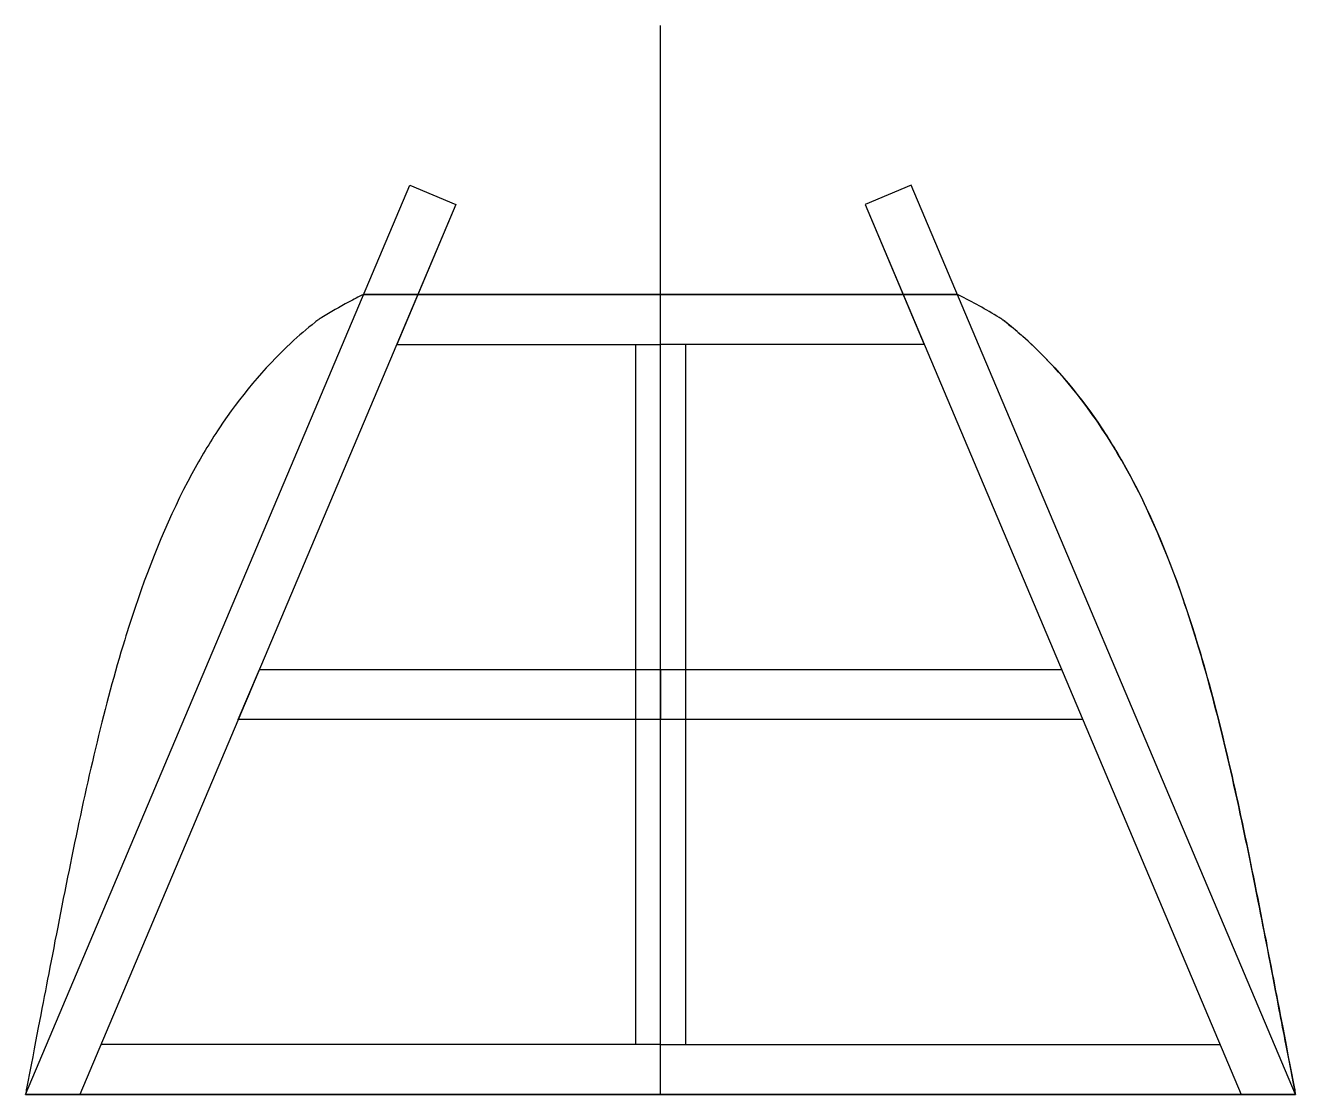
# Model space of a CAD drawing. Header units: inches. Extents: x -19.1 to 19.1, y 0 to 32.1.
import ezdxf

# ---------------------------------------------------------------- set-up
doc = ezdxf.new("R2010")
doc.units = ezdxf.units.IN
doc.layers.get('0').update_dxf_attribs({"linetype": 'CONTINUOUS'})

msp = doc.modelspace()

# ---------------------------------------------------------------- linework, layer by layer
for p, q in [((0, 0), (0, 32.065)), ((-19.053, 0), (-7.523, 27.275)), ((-7.523, 27.275), (-6.141, 26.691)), ((7.523, 27.275), (6.141, 26.691)), ((19.053, 0), (7.523, 27.275)), ((-6.141, 26.691), (-17.425, 0)), ((-6.141, 26.691), (-7.913, 22.5)), ((6.141, 26.691), (7.913, 22.5)), ((6.141, 26.691), (17.425, 0)), ((0, 24), (-8.907, 24)), ((-8.907, 24), (0, 24)), ((8.907, 24), (0, 24)), ((0, 24), (8.907, 24)), ((-7.913, 22.5), (0, 22.5)), ((-0.75, 22.5), (-0.75, 1.5)), ((7.913, 22.5), (0, 22.5)), ((0.75, 22.5), (0.75, 1.5)), ((0, 12.75), (12.035, 12.75)), ((0, 11.25), (0, 12.75)), ((-12.343, 12.022), (-12.669, 11.25)), ((12.669, 11.25), (0, 11.25)), ((0, 1.5), (-16.791, 1.5)), ((0, 0), (0, 1.5)), ((0, 1.5), (16.791, 1.5)), ((0, 0), (0, 1.5)), ((-19.053, 0), (19.053, 0)), ((19.053, 0), (-19.053, 0)), ((-17.425, 0), (0, 0)), ((17.425, 0), (0, 0)), ((-19.053, 0), (-17.425, 0)), ((19.053, 0), (17.425, 0))]:
    msp.add_line(p, q)
msp.add_lwpolyline([(0, 11.25), (-12.669, 11.25), (-12.035, 12.75), (0, 12.75)], close=True)
for points, knots in [([(-8.907, 24), (-9.058, 23.925), (-9.208, 23.847), (-9.357, 23.767), (-9.63, 23.62), (-9.898, 23.466), (-10.162, 23.303), (-10.196, 23.282), (-10.231, 23.261), (-10.265, 23.24)], [21.042577, 21.042577, 21.042577, 21.042577, 22.167186, 22.167186, 22.167186, 24.222507, 24.222507, 24.222507, 24.528077, 24.528077, 24.528077, 24.528077]), ([(10.265, 23.24), (10.231, 23.261), (10.196, 23.282), (10.162, 23.303), (9.766, 23.547), (9.364, 23.771), (8.955, 23.976), (8.939, 23.984), (8.923, 23.992), (8.907, 24)], [-0.307095, -0.307095, -0.307095, -0.307095, 0, 0, 0, 3.096252, 3.096252, 3.096252, 3.217112, 3.217112, 3.217112, 3.217112]), ([(-10.265, 23.24), (-10.296, 23.215), (-10.328, 23.19), (-10.36, 23.165), (-10.61, 22.965), (-10.851, 22.758), (-11.083, 22.543), (-11.914, 21.772), (-12.622, 20.909), (-13.232, 19.993), (-13.527, 19.55), (-13.801, 19.092), (-14.056, 18.621), (-14.738, 17.363), (-15.29, 16.016), (-15.763, 14.609), (-15.871, 14.289), (-15.975, 13.964), (-16.075, 13.637), (-16.681, 11.66), (-17.165, 9.551), (-17.62, 7.348), (-17.647, 7.215), (-17.675, 7.08), (-17.702, 6.944), (-17.931, 5.824), (-18.165, 4.615), (-18.355, 3.63), (-18.53, 2.721), (-18.702, 1.824), (-18.98, 0.378), (-19.005, 0.252), (-19.029, 0.126), (-19.053, 0)], [-0.307095, -0.307095, -0.307095, -0.307095, 0, 0, 0, 2.047254, 2.047254, 2.047254, 9.396841, 9.396841, 9.396841, 12.956298, 12.956298, 12.956298, 22.46892, 22.46892, 22.46892, 24.633881, 24.633881, 24.633881, 37.687875, 37.687875, 37.687875, 38.473508, 38.473508, 38.473508, 44.951496, 44.951496, 44.951496, 50.924896, 50.924896, 50.924896, 51.445436, 51.445436, 51.445436, 51.445436]), ([(19.053, 0), (19.029, 0.126), (19.005, 0.252), (18.98, 0.378), (18.807, 1.277), (18.665, 2.017), (18.542, 2.657), (18.293, 3.952), (18.123, 4.838), (17.933, 5.798), (17.77, 6.619), (17.607, 7.422), (17.44, 8.206), (16.943, 10.532), (16.412, 12.696), (15.734, 14.695), (15.683, 14.846), (15.63, 14.998), (15.576, 15.15), (15.115, 16.445), (14.555, 17.762), (13.836, 19.016), (13.51, 19.583), (13.153, 20.136), (12.756, 20.668), (12.079, 21.578), (11.288, 22.426), (10.36, 23.165), (10.328, 23.19), (10.296, 23.215), (10.265, 23.24)], [0.35347, 0.35347, 0.35347, 0.35347, 1.399182, 1.399182, 1.399182, 8.857339, 8.857339, 8.857339, 23.953578, 23.953578, 23.953578, 36.854968, 36.854968, 36.854968, 75.133306, 75.133306, 75.133306, 78.030465, 78.030465, 78.030465, 102.712327, 102.712327, 102.712327, 113.884157, 113.884157, 113.884157, 132.96264, 132.96264, 132.96264, 133.735323, 133.735323, 133.735323, 133.735323]), ([(10.265, 23.24), (10.296, 23.215), (10.328, 23.19), (10.36, 23.165), (10.61, 22.965), (10.851, 22.758), (11.083, 22.543), (11.914, 21.772), (12.622, 20.909), (13.232, 19.993), (13.527, 19.55), (13.801, 19.092), (14.056, 18.621), (14.738, 17.363), (15.29, 16.016), (15.763, 14.609), (15.871, 14.289), (15.975, 13.964), (16.075, 13.637), (16.681, 11.66), (17.165, 9.551), (17.62, 7.348), (17.647, 7.215), (17.675, 7.08), (17.702, 6.944), (17.931, 5.824), (18.165, 4.615), (18.355, 3.63), (18.53, 2.721), (18.702, 1.824), (18.98, 0.378), (19.005, 0.252), (19.029, 0.126), (19.053, 0)], [-0.307095, -0.307095, -0.307095, -0.307095, 0, 0, 0, 2.047254, 2.047254, 2.047254, 9.396841, 9.396841, 9.396841, 12.956298, 12.956298, 12.956298, 22.46892, 22.46892, 22.46892, 24.633881, 24.633881, 24.633881, 37.687875, 37.687875, 37.687875, 38.473508, 38.473508, 38.473508, 44.951496, 44.951496, 44.951496, 50.924896, 50.924896, 50.924896, 51.445436, 51.445436, 51.445436, 51.445436])]:
    msp.add_open_spline(points, degree=3, knots=knots)

doc.saveas('drawing.dxf')
